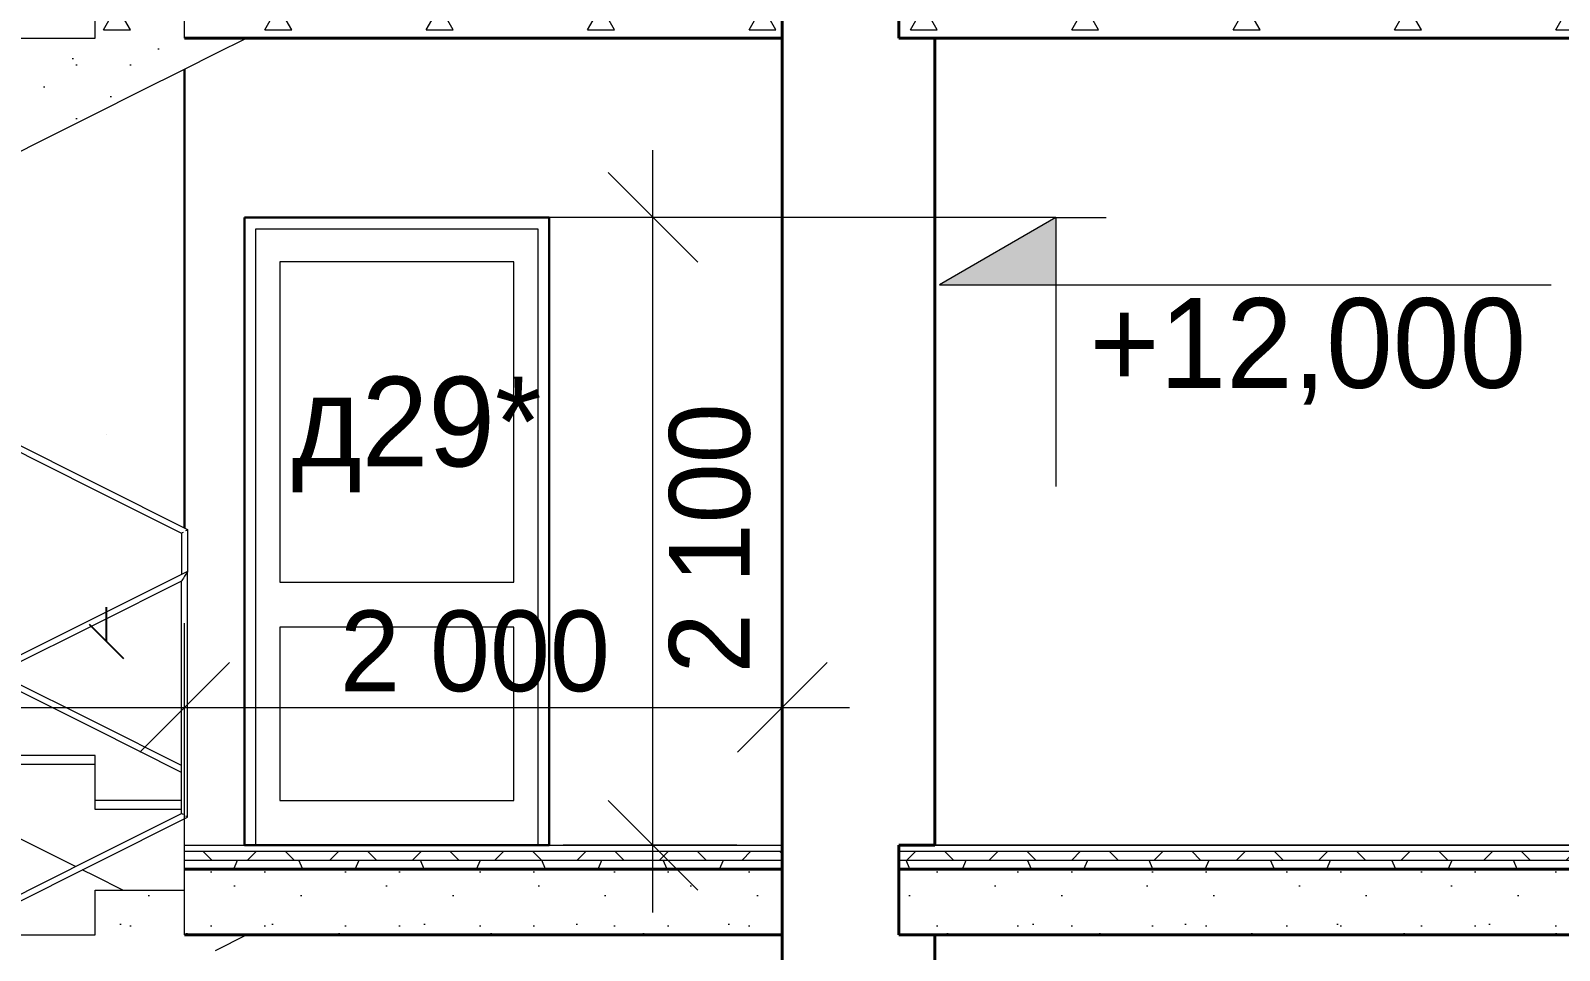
# Model space of a CAD drawing. Extents: x -464571 to -430223, y -12741 to 36790.
# Drawn here: x -455744 to -450628, y 9548 to 12625 of the extents above; entities that cross this region are included whole.
import ezdxf

# ---------------------------------------------------------------- set-up
doc = ezdxf.new("R2010")
doc.units = 0
doc.header["$MEASUREMENT"] = 0
doc.linetypes.add('Крупный пунктир', pattern=[14062.5, 0, -14062.5])
for name, color, linetype, lineweight in [('01 Виноски_Ном_пера__19', 255, 'Continuous', 0), ('0_Ном_пера__120', 7, 'Continuous', 13), ('Двери ArchiCAD_Ном_пера__1', 7, 'Continuous', 13), ('Двери ArchiCAD_Ном_пера__41', 7, 'Continuous', 30), ('Интерьер- Перегородка_Ном_пера__41', 7, 'Continuous', 30), ('Интерьер- Перегородка_Ном_пера__61', 7, 'Continuous', 40), ('Лестницы внутренние_Ном_пера__1', 7, 'Continuous', 13), ('Лестницы внутренние_Ном_пера__21', 7, 'Continuous', 20), ('Лестницы внутренние_Ном_пера__7', 7, 'Continuous', 5), ('Перекрытия_Ном_пера__1', 7, 'Continuous', 13), ('Перекрытия_Ном_пера__21', 7, 'Continuous', 20), ('Перекрытия_Ном_пера__61', 7, 'Continuous', 40)]:
    doc.layers.add(name, color=color, linetype=linetype, lineweight=lineweight)
for name, color, linetype, lineweight, true_color in [('01 Виноски_Ном_пера__3', 7, 'Continuous', 18, 0xdd5800), ('0_Ном_пера__98', 7, 'Continuous', 13, 0x001f3e), ('Лестницы внутренние_Ном_пера__241', 7, 'Continuous', 13, 0x515151)]:
    doc.layers.add(name, color=color, linetype=linetype, lineweight=lineweight, true_color=true_color)
for name, color, linetype in [('Двери ArchiCAD', 7, 'Continuous'), ('Интерьер- Перегородка', 7, 'Continuous'), ('Лестницы внутренние', 7, 'Continuous'), ('Перекрытия', 7, 'Continuous')]:
    doc.layers.add(name, color=color, linetype=linetype)
doc.styles.add('СГЕНЕРИР_СТИЛЬ_1', font='GOTHIC.TTF')
doc.styles.add('СГЕНЕРИР_СТИЛЬ_2', font='GOTHIC.TTF')
doc.styles.add('СГЕНЕРИР_СТИЛЬ_3', font='GOTHIC.TTF')
doc.styles.add('СГЕНЕРИР_СТИЛЬ_4', font='')
doc.styles.get('СГЕНЕРИР_СТИЛЬ_4').set_extended_font_data('Arial Unicode MS Кириллический')
doc.dimstyles.new('СГЕНЕРИР_СТИЛЬ__1', dxfattribs={"dimtxt": 0.18, "dimasz": 114, "dimexe": 0.18, "dimexo": 0.0625, "dimgap": 0.09, "dimtad": 0, "dimtih": 1, "dimtoh": 1, "dimdec": 4, "dimzin": 0, "dimdsep": 46, "dimcen": 0.09, "dimadec": 0, "dimazin": 0, "dimtfac": 1, "dimtdec": 4, "dimtmove": 0, "dimatfit": 3, "dimldrblk": 'ARROWHEAD_6', "dimfxl": 0, "dimtolj": 1, "dimtzin": 0, "dimarcsym": 0})
doc.dimstyles.new('СГЕНЕРИР_СТИЛЬ__2', dxfattribs={"dimtxt": 269.999993, "dimasz": 285, "dimexe": 0.18, "dimexo": 0, "dimgap": 0.09, "dimtad": 1, "dimtih": 1, "dimtoh": 1, "dimdec": 0, "dimzin": 0, "dimdsep": 46, "dimtxsty": 'СГЕНЕРИР_СТИЛЬ_4', "dimblk": 'ARROWHEAD_6', "dimblk1": 'ARROWHEAD_6', "dimblk2": 'ARROWHEAD_6', "dimcen": 0.09, "dimclrd": 256, "dimclre": 256, "dimclrt": 256, "dimadec": 0, "dimazin": 0, "dimtfac": 1, "dimtdec": 4, "dimtmove": 0, "dimatfit": 3, "dimfxl": 0, "dimtolj": 1, "dimtzin": 0, "dimarcsym": 0})
doc.dimstyles.new('СГЕНЕРИР_СТИЛЬ__3', dxfattribs={"dimtxt": 269.999993, "dimasz": 285, "dimexe": 0.18, "dimexo": 0, "dimgap": 0.09, "dimtad": 1, "dimtih": 1, "dimtoh": 1, "dimdec": 0, "dimzin": 0, "dimdsep": 46, "dimtxsty": 'СГЕНЕРИР_СТИЛЬ_4', "dimblk": 'ARROWHEAD_6', "dimblk1": 'ARROWHEAD_6', "dimblk2": 'ARROWHEAD_6', "dimcen": 0.09, "dimclrd": 256, "dimclre": 256, "dimclrt": 256, "dimadec": 0, "dimazin": 0, "dimtfac": 1, "dimtdec": 4, "dimtmove": 2, "dimatfit": 3, "dimfxl": 0, "dimtolj": 1, "dimtzin": 0, "dimarcsym": 0})
doc.dimstyles.new('СГЕНЕРИР_СТИЛЬ__6', dxfattribs={"dimtxt": 269.999993, "dimasz": 285, "dimexe": 0.18, "dimexo": 300, "dimgap": 0.09, "dimtad": 3, "dimdec": 0, "dimzin": 0, "dimdsep": 46, "dimtxsty": 'СГЕНЕРИР_СТИЛЬ_4', "dimblk": 'ARROWHEAD_6', "dimblk1": 'ARROWHEAD_6', "dimblk2": 'ARROWHEAD_6', "dimcen": 0.09, "dimclrd": 256, "dimclre": 256, "dimclrt": 256, "dimadec": 0, "dimazin": 0, "dimtfac": 1, "dimtdec": 4, "dimtmove": 0, "dimatfit": 3, "dimfxl": 0, "dimtolj": 1, "dimtzin": 0, "dimarcsym": 0})
pattern_1 = [(0, (-133390.9, 0), (0, 935.3074), [90, -450]), (0, (-133120.9, 467.7), (0, 935.3074), [90, -450]), (60, (-133390.9, 0), (-810, 467.6537), [90, -450]), (60, (-132850.9, 0), (-810, 467.6537), [90, -450]), (120, (-133300.9, 0), (810, 467.6537), [90, -450]), (120, (-132760.9, 0), (810, 467.6537), [90, -450]), (0, (-133390.85, 90), (0, 180), [0, -180, 0, -270]), (45, (-133300.85, 90), (-127.27922, 127.27922), [0, -135, 0, -225])]
pattern_2 = [(0, (-133390.9, 0), (0, 935.3075), [90, -450]), (0, (-133120.9, 467.7), (0, 935.3075), [90, -450]), (60, (-133390.9, 0), (-810, 467.6537), [90, -450]), (60, (-132850.9, 0), (-810, 467.6537), [90, -450]), (120, (-133300.9, 0), (810, 467.6537), [90, -450]), (120, (-132760.9, 0), (810, 467.6537), [90, -450]), (0, (-133390.85, 90), (0, 180.00001), [0, -180.00001, 0, -270.00001]), (45, (-133300.85, 90), (-127.27923, 127.27923), [0, -135.00001, 0, -225.00001])]
pattern_3 = [(0, (-133390.85, 0), (0, 90.000004), [])]
pattern_4 = [(45, (-133390.85, 0), (-137.88582, 137.88582), []), (135, (-133390.85, 0), (137.88582, 137.88582), [])]
pattern_5 = [(0, (-133400, 0), (0, 406400), []), (0, (-133400, 90), (0, 406400), []), (90, (-133390.85, 0), (-406.4, 0), [88.9, -406400]), (90, (-133352.75, 0), (-406.4, 0), [88.9, -406400]), (66.80141, (-133390.85, 0), (-343.33793, 147.14483), []), (-66.80141, (-133352.75, 0), (343.33793, 147.14483), [])]

# ---------------------------------------------------------------- blocks, each defined once
blk = doc.blocks.new('Элемент разреза_107', base_point=(-133390.9, 0))
at = {"layer": 'Лестницы внутренние_Ном_пера__241', "linetype": 'Continuous'}
h = blk.add_hatch(dxfattribs=at)
h.set_pattern_fill('Бетон', color=256, style=0, pattern_type=2)
h.set_pattern_definition(pattern_1)
h.paths.add_polyline_path([(-455228.9, 9720), (-455228.9, 9750), (-455528.9, 9750), (-455528.9, 9720)], flags=0)
h = blk.add_hatch(dxfattribs=at)
h.set_pattern_fill('Бетон', color=256, style=0, pattern_type=2)
h.set_pattern_definition(pattern_1)
h.paths.add_polyline_path([(-457978.9, 8220), (-457978.9, 8170), (-457953.8, 8170), (-457930, 8170), (-457905.2, 8170), (-457881.7, 8170), (-457756, 8232.8), (-457628.9, 8296.4), (-457479.7, 8371), (-457328.9, 8446.4), (-457179.7, 8521), (-457028.9, 8596.4), (-456879.7, 8671), (-456728.9, 8746.4), (-456579.7, 8821), (-456428.9, 8896.4), (-456279.7, 8971), (-456128.9, 9046.4), (-455979.7, 9121), (-455828.9, 9196.4), (-455679.7, 9271), (-455528.9, 9346.4), (-455379.7, 9421), (-455228.9, 9496.4), (-455125.9, 9547.9), (-455021.7, 9600), (-455228.9, 9600), (-455228.9, 9720), (-455528.9, 9720), (-455528.9, 9570), (-455828.9, 9570), (-455828.9, 9420), (-456128.9, 9420), (-456128.9, 9270), (-456428.9, 9270), (-456428.9, 9120), (-456728.9, 9120), (-456728.9, 8970), (-457028.9, 8970), (-457028.9, 8820), (-457328.9, 8820), (-457328.9, 8670), (-457628.9, 8670), (-457628.9, 8520), (-457928.9, 8520), (-457928.9, 8370), (-457978.9, 8370)], flags=0)
h = blk.add_hatch(dxfattribs=at)
h.set_pattern_fill('Бетон', color=256, style=0, pattern_type=2)
h.set_pattern_definition(pattern_1)
h.paths.add_polyline_path([(-455528.9, 9570), (-455528.9, 9600), (-455828.9, 9600), (-455828.9, 9570)], flags=0)
at = {"layer": 'Лестницы внутренние_Ном_пера__21', "linetype": 'Continuous'}
for p, q in [((-455528.9, 9750), (-455228.9, 9750)), ((-455528.9, 9720), (-455528.9, 9750)), ((-455228.9, 9720), (-455228.9, 9750)), ((-455528.9, 9600), (-455528.9, 9720)), ((-455228.9, 9600), (-455228.9, 9720)), ((-455828.9, 9600), (-455528.9, 9600)), ((-455228.9, 9600), (-455021.7, 9600)), ((-455125.9, 9547.9), (-455021.7, 9600))]:
    blk.add_line(p, q, dxfattribs=at)
at = {"layer": 'Лестницы внутренние_Ном_пера__241', "linetype": 'Continuous'}
for p, q in [((-455218.9, 10816.2), (-455533.4, 10658.9)), ((-455228.9, 10800), (-455232.7, 10793.8)), ((-455225.1, 10806.2), (-455228.9, 10800)), ((-455221.8, 10811.4), (-455225.1, 10806.2)), ((-455219.7, 10814.9), (-455221.8, 10811.4)), ((-455218.9, 10816.2), (-455219.7, 10814.9)), ((-455218.9, 9993.8), (-455218.9, 10816.2)), ((-455238.9, 10783.8), (-455524.4, 10641.1)), ((-455238.1, 10785.1), (-455238.9, 10783.8)), ((-455238.9, 10006.2), (-455238.9, 10783.8)), ((-455236, 10788.6), (-455238.1, 10785.1)), ((-455232.7, 10793.8), (-455236, 10788.6)), ((-455533.4, 10658.9), (-455833.4, 10508.9)), ((-455524.4, 10641.1), (-455824.4, 10491.1)), ((-455533.4, 9858.9), (-455238.9, 10006.2)), ((-455524.4, 9841.1), (-455218.9, 9993.8)), ((-455238.1, 10005.7), (-455238.9, 10006.2)), ((-455236, 10004.4), (-455238.1, 10005.7)), ((-455232.7, 10002.4), (-455236, 10004.4)), ((-455221.8, 9995.6), (-455225.1, 9997.6)), ((-455219.7, 9994.3), (-455221.8, 9995.6)), ((-455218.9, 9993.8), (-455219.7, 9994.3)), ((-455833.4, 9708.9), (-455533.4, 9858.9)), ((-455824.4, 9691.1), (-455524.4, 9841.1))]:
    blk.add_line(p, q, dxfattribs=at)
blk = doc.blocks.new('Элемент разреза_109', base_point=(-133390.9, 0))
at = {"layer": 'Лестницы внутренние_Ном_пера__241', "linetype": 'Continuous'}
h = blk.add_hatch(dxfattribs=at)
h.set_pattern_fill('Бетон', color=256, style=0, pattern_type=2)
h.set_pattern_definition(pattern_1)
h.paths.add_polyline_path([(-457978.9, 11220), (-457978.9, 11170), (-457953.8, 11170), (-457930, 11170), (-457905.2, 11170), (-457881.7, 11170), (-457756, 11232.8), (-457628.9, 11296.4), (-457479.7, 11371), (-457328.9, 11446.4), (-457179.7, 11521), (-457028.9, 11596.4), (-456879.7, 11671), (-456728.9, 11746.4), (-456579.7, 11821), (-456428.9, 11896.4), (-456279.7, 11971), (-456128.9, 12046.4), (-455979.7, 12121), (-455828.9, 12196.4), (-455679.7, 12271), (-455528.9, 12346.4), (-455379.7, 12421), (-455228.9, 12496.4), (-455125.9, 12547.9), (-455021.7, 12600), (-455228.9, 12600), (-455228.9, 12720), (-455528.9, 12720), (-455528.9, 12570), (-455828.9, 12570), (-455828.9, 12420), (-456128.9, 12420), (-456128.9, 12270), (-456428.9, 12270), (-456428.9, 12120), (-456728.9, 12120), (-456728.9, 11970), (-457028.9, 11970), (-457028.9, 11820), (-457328.9, 11820), (-457328.9, 11670), (-457628.9, 11670), (-457628.9, 11520), (-457928.9, 11520), (-457928.9, 11370), (-457978.9, 11370)], flags=0)
h = blk.add_hatch(dxfattribs=at)
h.set_pattern_fill('Бетон', color=256, style=0, pattern_type=2)
h.set_pattern_definition(pattern_1)
h.paths.add_polyline_path([(-455528.9, 12570), (-455528.9, 12600), (-455828.9, 12600), (-455828.9, 12570)], flags=0)
at = {"layer": 'Лестницы внутренние_Ном_пера__1', "linetype": 'Continuous'}
for p, q in [((-455528.9, 10170), (-455828.9, 10170)), ((-455528.9, 10050), (-455528.9, 10170)), ((-455228.9, 9900), (-455228.9, 9988.8)), ((-455593.7, 9828.8), (-455828.9, 9946.4)), ((-455528.9, 9796.4), (-455571.3, 9817.6)), ((-455436.1, 9750), (-455528.9, 9796.4))]:
    blk.add_line(p, q, dxfattribs=at)
at = {"layer": 'Лестницы внутренние_Ном_пера__21', "linetype": 'Continuous'}
for p, q in [((-455528.9, 12600), (-455528.9, 12720)), ((-455228.9, 12600), (-455228.9, 12720)), ((-455828.9, 12600), (-455528.9, 12600)), ((-455228.9, 12600), (-455021.7, 12600)), ((-455125.9, 12547.9), (-455021.7, 12600)), ((-455228.9, 12496.4), (-455125.9, 12547.9)), ((-455379.7, 12421), (-455228.9, 12496.4)), ((-455528.9, 12346.4), (-455379.7, 12421)), ((-455679.7, 12271), (-455528.9, 12346.4)), ((-455828.9, 12196.4), (-455679.7, 12271))]:
    blk.add_line(p, q, dxfattribs=at)
at = {"layer": 'Лестницы внутренние_Ном_пера__241', "linetype": 'Continuous'}
for p, q in [((-455824.4, 11258.9), (-455524.4, 11108.9)), ((-455833.4, 11241.1), (-455533.4, 11091.1)), ((-455524.4, 11108.9), (-455218.9, 10956.2)), ((-455533.4, 11091.1), (-455238.9, 10943.8)), ((-455225.1, 10952.4), (-455221.8, 10954.4)), ((-455221.8, 10954.4), (-455219.7, 10955.7)), ((-455219.7, 10955.7), (-455218.9, 10956.2)), ((-455218.9, 10956.2), (-455218.9, 10816.2)), ((-455238.9, 10943.8), (-455238.1, 10944.3)), ((-455238.9, 10943.8), (-455238.9, 10806.2)), ((-455238.1, 10944.3), (-455236, 10945.6)), ((-455236, 10945.6), (-455232.7, 10947.6)), ((-455533.4, 10291.1), (-455833.4, 10441.1)), ((-455524.4, 10308.9), (-455824.4, 10458.9)), ((-455238.9, 10143.8), (-455533.4, 10291.1)), ((-455238.9, 10166.2), (-455524.4, 10308.9))]:
    blk.add_line(p, q, dxfattribs=at)
at = {"layer": 'Лестницы внутренние_Ном_пера__7', "linetype": 'Continuous'}
for p, q in [((-455528.9, 10200), (-455828.9, 10200)), ((-455528.9, 10170), (-455528.9, 10200)), ((-455238.9, 10050), (-455528.9, 10050)), ((-455528.9, 10020), (-455528.9, 10050)), ((-455238.9, 10020), (-455528.9, 10020))]:
    blk.add_line(p, q, dxfattribs=at)
blk = doc.blocks.new('Элемент разреза_121', base_point=(-133390.9, 0))
at = {"layer": 'Интерьер- Перегородка_Ном_пера__41', "linetype": 'Continuous'}
blk.add_line((-455228.9, 10961.2), (-455228.9, 12496.4), dxfattribs=at)
blk = doc.blocks.new('ARROWHEAD_6')
at = {"linetype": 'Continuous'}
for p, q in [((-0.5, -0.5), (0.5, 0.5)), ((0, 0), (-1, 0))]:
    blk.add_line(p, q, dxfattribs=at)
blk = doc.blocks.new('Элемент разреза_221', base_point=(-133390.9, 0))
at = {"layer": 'Интерьер- Перегородка_Ном_пера__41', "linetype": 'Continuous'}
blk.add_line((-455028.9, 9900), (-454008.9, 9900), dxfattribs=at)
blk = doc.blocks.new('Элемент разреза_239', base_point=(-133390.9, 0))
at = {"layer": 'Перекрытия_Ном_пера__1', "linetype": 'Continuous'}
h = blk.add_hatch(dxfattribs=at)
h.set_pattern_fill('structural_concrete', color=256, style=0, pattern_type=2)
h.set_pattern_definition(pattern_2)
h.paths.add_polyline_path([(-452838.9, 12600), (-446678.9, 12600), (-446678.9, 12820), (-452838.9, 12820)], flags=0)
at = {"layer": 'Перекрытия_Ном_пера__21', "linetype": 'Continuous'}
blk.add_line((-452838.9, 12600), (-452838.9, 12820), dxfattribs=at)
at = {"layer": 'Перекрытия_Ном_пера__61', "linetype": 'Continuous'}
blk.add_line((-452838.9, 12600), (-446678.9, 12600), dxfattribs=at)
blk = doc.blocks.new('Элемент разреза_240', base_point=(-133390.9, 0))
at = {"layer": 'Перекрытия_Ном_пера__1', "linetype": 'Continuous'}
h = blk.add_hatch(dxfattribs=at)
h.set_pattern_fill('Фанера__2_', color=256, style=0, pattern_type=2)
h.set_pattern_definition(pattern_3)
h.paths.add_polyline_path([(-453228.9, 12880), (-453228.9, 12900), (-455228.9, 12900), (-455228.9, 12880)], flags=0)
h = blk.add_hatch(dxfattribs=at)
h.set_pattern_fill('Блоки', color=256, style=0, pattern_type=2)
h.set_pattern_definition(pattern_4)
h.paths.add_polyline_path([(-453228.9, 12850), (-453228.9, 12880), (-455228.9, 12880), (-455228.9, 12850)], flags=0)
h = blk.add_hatch(dxfattribs=at)
h.set_pattern_fill('Стенка_каркасн__2х4_16_м_FB', color=256, style=0, pattern_type=2)
h.set_pattern_definition(pattern_5)
h.paths.add_polyline_path([(-453228.9, 12820), (-453228.9, 12850), (-455228.9, 12850), (-455228.9, 12820)], flags=0)
h = blk.add_hatch(dxfattribs=at)
h.set_pattern_fill('structural_concrete', color=256, style=0, pattern_type=2)
h.set_pattern_definition(pattern_2)
h.paths.add_polyline_path([(-453228.9, 12600), (-453228.9, 12820), (-455228.9, 12820), (-455228.9, 12600)], flags=0)
for p, q in [((-455228.9, 12900), (-453228.9, 12900)), ((-455228.9, 12880), (-455228.9, 12900)), ((-453228.9, 12880), (-453228.9, 12900)), ((-455228.9, 12880), (-453228.9, 12880)), ((-455228.9, 12850), (-455228.9, 12880)), ((-455228.9, 12880), (-453228.9, 12880)), ((-455228.9, 12850), (-453228.9, 12850)), ((-455228.9, 12850), (-453228.9, 12850)), ((-455228.9, 12820), (-455228.9, 12850)), ((-453228.9, 12850), (-453228.9, 12880)), ((-453228.9, 12820), (-453228.9, 12850))]:
    blk.add_line(p, q, dxfattribs=at)
at = {"layer": 'Перекрытия_Ном_пера__21', "linetype": 'Continuous'}
for p, q in [((-455228.9, 12600), (-455228.9, 12820)), ((-453228.9, 12600), (-453228.9, 12820))]:
    blk.add_line(p, q, dxfattribs=at)
at = {"layer": 'Перекрытия_Ном_пера__61', "linetype": 'Continuous'}
for p, q in [((-455228.9, 12820), (-453228.9, 12820)), ((-455228.9, 12820), (-453228.9, 12820)), ((-455228.9, 12600), (-453228.9, 12600))]:
    blk.add_line(p, q, dxfattribs=at)
blk = doc.blocks.new('Элемент разреза_258', base_point=(-133390.9, 0))
at = {"layer": 'Перекрытия_Ном_пера__1', "linetype": 'Continuous'}
h = blk.add_hatch(dxfattribs=at)
h.set_pattern_fill('Фанера__2_', color=256, style=0, pattern_type=2)
h.set_pattern_definition(pattern_3)
h.paths.add_polyline_path([(-446678.9, 9880), (-446678.9, 9900), (-452838.9, 9900), (-452838.9, 9880)], flags=0)
h = blk.add_hatch(dxfattribs=at)
h.set_pattern_fill('Блоки', color=256, style=0, pattern_type=2)
h.set_pattern_definition(pattern_4)
h.paths.add_polyline_path([(-446678.9, 9850), (-446678.9, 9880), (-452838.9, 9880), (-452838.9, 9850)], flags=0)
h = blk.add_hatch(dxfattribs=at)
h.set_pattern_fill('Стенка_каркасн__2х4_16_м_FB', color=256, style=0, pattern_type=2)
h.set_pattern_definition(pattern_5)
h.paths.add_polyline_path([(-446678.9, 9820), (-446678.9, 9850), (-452838.9, 9850), (-452838.9, 9820)], flags=0)
h = blk.add_hatch(dxfattribs=at)
h.set_pattern_fill('structural_concrete', color=256, style=0, pattern_type=2)
h.set_pattern_definition(pattern_2)
h.paths.add_polyline_path([(-452838.9, 9600), (-446678.9, 9600), (-446678.9, 9820), (-452838.9, 9820)], flags=0)
for p, q in [((-452838.9, 9900), (-446678.9, 9900)), ((-452838.9, 9880), (-452838.9, 9900)), ((-452838.9, 9880), (-446678.9, 9880)), ((-452838.9, 9850), (-452838.9, 9880)), ((-452838.9, 9880), (-446678.9, 9880)), ((-452838.9, 9850), (-446678.9, 9850)), ((-452838.9, 9850), (-446678.9, 9850)), ((-452838.9, 9820), (-452838.9, 9850))]:
    blk.add_line(p, q, dxfattribs=at)
at = {"layer": 'Перекрытия_Ном_пера__21', "linetype": 'Continuous'}
blk.add_line((-452838.9, 9600), (-452838.9, 9820), dxfattribs=at)
at = {"layer": 'Перекрытия_Ном_пера__61', "linetype": 'Continuous'}
for p, q in [((-452838.9, 9820), (-446678.9, 9820)), ((-452838.9, 9820), (-446678.9, 9820)), ((-452838.9, 9600), (-446678.9, 9600))]:
    blk.add_line(p, q, dxfattribs=at)
blk = doc.blocks.new('Элемент разреза_259', base_point=(-133390.9, 0))
at = {"layer": 'Перекрытия_Ном_пера__1', "linetype": 'Continuous'}
h = blk.add_hatch(dxfattribs=at)
h.set_pattern_fill('Фанера__2_', color=256, style=0, pattern_type=2)
h.set_pattern_definition(pattern_3)
h.paths.add_polyline_path([(-453228.9, 9880), (-453228.9, 9900), (-455228.9, 9900), (-455228.9, 9880)], flags=0)
h = blk.add_hatch(dxfattribs=at)
h.set_pattern_fill('Блоки', color=256, style=0, pattern_type=2)
h.set_pattern_definition(pattern_4)
h.paths.add_polyline_path([(-453228.9, 9850), (-453228.9, 9880), (-455228.9, 9880), (-455228.9, 9850)], flags=0)
h = blk.add_hatch(dxfattribs=at)
h.set_pattern_fill('Стенка_каркасн__2х4_16_м_FB', color=256, style=0, pattern_type=2)
h.set_pattern_definition(pattern_5)
h.paths.add_polyline_path([(-453228.9, 9820), (-453228.9, 9850), (-455228.9, 9850), (-455228.9, 9820)], flags=0)
h = blk.add_hatch(dxfattribs=at)
h.set_pattern_fill('structural_concrete', color=256, style=0, pattern_type=2)
h.set_pattern_definition(pattern_2)
h.paths.add_polyline_path([(-453228.9, 9600), (-453228.9, 9820), (-455228.9, 9820), (-455228.9, 9600)], flags=0)
for p, q in [((-455228.9, 9900), (-453228.9, 9900)), ((-455228.9, 9880), (-455228.9, 9900)), ((-455228.9, 9880), (-453228.9, 9880)), ((-455228.9, 9850), (-455228.9, 9880)), ((-455228.9, 9880), (-453228.9, 9880)), ((-453228.9, 9880), (-453228.9, 9900)), ((-453228.9, 9850), (-453228.9, 9880)), ((-455228.9, 9850), (-453228.9, 9850)), ((-455228.9, 9850), (-453228.9, 9850)), ((-455228.9, 9820), (-455228.9, 9850)), ((-453228.9, 9820), (-453228.9, 9850))]:
    blk.add_line(p, q, dxfattribs=at)
at = {"layer": 'Перекрытия_Ном_пера__21', "linetype": 'Continuous'}
for p, q in [((-455228.9, 9600), (-455228.9, 9820)), ((-453228.9, 9600), (-453228.9, 9820))]:
    blk.add_line(p, q, dxfattribs=at)
at = {"layer": 'Перекрытия_Ном_пера__61', "linetype": 'Continuous'}
for p, q in [((-455228.9, 9820), (-453228.9, 9820)), ((-455228.9, 9820), (-453228.9, 9820)), ((-455228.9, 9600), (-453228.9, 9600))]:
    blk.add_line(p, q, dxfattribs=at)
blk = doc.blocks.new('Элемент разреза_157', base_point=(-133390.9, 0))
at = {"layer": 'Интерьер- Перегородка_Ном_пера__61', "linetype": 'Continuous'}
for p, q in [((-453228.9, 6900), (-453228.9, 9900)), ((-452838.9, 9600), (-452838.9, 9900)), ((-452838.9, 9600), (-452718.9, 9600)), ((-452718.9, 6900), (-452718.9, 9600)), ((-452838.9, 6900), (-452718.9, 6900))]:
    blk.add_line(p, q, dxfattribs=at)
blk = doc.blocks.new('Элемент разреза_277', base_point=(-133390.9, 0))
at = {"layer": 'Интерьер- Перегородка_Ном_пера__61', "linetype": 'Continuous'}
for p, q in [((-453228.9, 9900), (-453228.9, 12900)), ((-452838.9, 12600), (-452838.9, 12900)), ((-452838.9, 12600), (-452718.9, 12600)), ((-452718.9, 9900), (-452718.9, 12600)), ((-452838.9, 9900), (-452718.9, 9900))]:
    blk.add_line(p, q, dxfattribs=at)
blk = doc.blocks.new('Линейный размер_1', base_point=(-449321.2, -700))
at = {"layer": '0_Ном_пера__98', "linetype": 'Continuous'}
for p, q in [((-449321.2, 12600), (-452838.9, 12600)), ((-449321.2, 9900), (-452838.9, 9900)), ((-449321.2, 9600), (-452838.9, 9600))]:
    blk.add_line(p, q, dxfattribs=at)
blk = doc.blocks.new('Линейный размер_3', base_point=(-452313.6, -3000))
at = {"layer": '0_Ном_пера__98', "linetype": 'Continuous'}
blk.add_hatch(color=256, dxfattribs=at).paths.add_polyline_path([(-452313.6, 12000), (-452702.8, 11775), (-452313.6, 11775)], flags=0)
for p, q in [((-452313.6, 12000), (-454008.9, 12000)), ((-452313.6, 12000), (-452702.8, 11775)), ((-452313.6, 12000), (-452144.8, 12000)), ((-452313.6, 12000), (-452313.6, 11100)), ((-452702.8, 11775), (-452313.6, 11775)), ((-452313.6, 11775), (-450656.6, 11775))]:
    blk.add_line(p, q, dxfattribs=at)
at = {"layer": '0_Ном_пера__98', "insert": (-452201.1, 11730), "char_height": 300, "attachment_point": 1, "style": 'СГЕНЕРИР_СТИЛЬ_2'}
blk.add_mtext('{+12,000}', dxfattribs=at)
blk = doc.blocks.new('*D410', base_point=(-133390.9, 0))
at = {"layer": '0_Ном_пера__120', "linetype": 'Continuous'}
for p, q in [((-457928.9, 8400), (-457928.9, 10642.4)), ((-455228.9, 9900), (-455228.9, 10642.4)), ((-457778.9, 10511.2), (-458078.9, 10211.2)), ((-455078.9, 10511.2), (-455378.9, 10211.2)), ((-457928.9, 10361.2), (-455228.9, 10361.2))]:
    blk.add_line(p, q, dxfattribs=at)
at = {"layer": '0_Ном_пера__120', "insert": (-457828.6, 10241), "char_height": 270, "attachment_point": 1, "style": 'СГЕНЕРИР_СТИЛЬ_3'}
blk.add_mtext('{2\xa0700}', dxfattribs=at)
blk = doc.blocks.new('*D411', base_point=(-133390.9, 0))
at = {"layer": '0_Ном_пера__120', "linetype": 'Continuous'}
for p, q in [((-455228.9, 9900), (-455228.9, 10642.4)), ((-453228.9, 9900), (-453228.9, 10642.4)), ((-455078.9, 10511.2), (-455378.9, 10211.2)), ((-453378.9, 10211.2), (-453078.9, 10511.2)), ((-455228.9, 10361.2), (-453228.9, 10361.2)), ((-453228.9, 10361.2), (-453003.9, 10361.2))]:
    blk.add_line(p, q, dxfattribs=at)
at = {"layer": '0_Ном_пера__120', "insert": (-454709.2, 10685.2), "char_height": 270, "attachment_point": 1, "style": 'СГЕНЕРИР_СТИЛЬ_3'}
blk.add_mtext('{2\xa0000}', dxfattribs=at)
blk = doc.blocks.new('*D441', base_point=(-133390.9, 0))
at = {"layer": '0_Ном_пера__120', "linetype": 'Continuous'}
for p, q in [((-453661.9, 12000), (-453661.9, 12225)), ((-453511.9, 11850), (-453811.9, 12150)), ((-453380.7, 12000), (-453961.9, 12000)), ((-453661.9, 9900), (-453661.9, 12000)), ((-453811.9, 10050), (-453511.9, 9750)), ((-453380.7, 9900), (-453961.9, 9900)), ((-453661.9, 9675), (-453661.9, 9900))]:
    blk.add_line(p, q, dxfattribs=at)
at = {"layer": '0_Ном_пера__120', "insert": (-453607.9, 10474.8), "char_height": 270, "attachment_point": 1, "rotation": 90, "style": 'СГЕНЕРИР_СТИЛЬ_2'}
blk.add_mtext('{2\xa0100}', dxfattribs=at)
blk = doc.blocks.new('Элемент разреза_145', base_point=(-133390.9, 0))
at = {"layer": 'Двери ArchiCAD_Ном_пера__1', "linetype": 'Continuous'}
for p, q in [((-454990.9, 11852), (-454990.9, 11962)), ((-454990.9, 11962), (-454046.9, 11962)), ((-454046.9, 11962), (-454046.9, 11852)), ((-454990.9, 10050), (-454990.9, 11852)), ((-454910.9, 11852), (-454910.9, 10780)), ((-454126.9, 11852), (-454910.9, 11852)), ((-454126.9, 10780), (-454126.9, 11852)), ((-454046.9, 11852), (-454046.9, 10050)), ((-454910.9, 10780), (-454126.9, 10780)), ((-454910.9, 10630), (-454910.9, 10050)), ((-454126.9, 10630), (-454910.9, 10630)), ((-454126.9, 10050), (-454126.9, 10630)), ((-454990.9, 9900), (-454990.9, 10050)), ((-454910.9, 10050), (-454126.9, 10050)), ((-454046.9, 10050), (-454046.9, 9900))]:
    blk.add_line(p, q, dxfattribs=at)
at = {"layer": 'Двери ArchiCAD_Ном_пера__41', "linetype": 'Continuous'}
for p, q in [((-455028.9, 9900), (-455028.9, 12000)), ((-455028.9, 12000), (-454008.9, 12000)), ((-454008.9, 12000), (-454008.9, 9900))]:
    blk.add_line(p, q, dxfattribs=at)
at = {"layer": '01 Виноски_Ном_пера__3', "linetype": 'Continuous', "insert": (-454870.9, 11273.7), "char_height": 300, "width": 928.942, "attachment_point": 4, "style": 'СГЕНЕРИР_СТИЛЬ_1'}
blk.add_mtext('{д29*}', dxfattribs=at)
at = {"layer": '01 Виноски_Ном_пера__19', "linetype": 'Крупный пунктир', "annotation_type": 0, "has_hookline": 1, "hookline_direction": 0, "text_width": 938.7}
blk.add_leader([(-455490.9, 10582), (-455490.9, 11273.7), (-454871, 11273.7)], dimstyle='СГЕНЕРИР_СТИЛЬ__1', dxfattribs=at)

msp = doc.modelspace()

# ---------------------------------------------------------------- block references
at = {"linetype": 'Continuous'}
for name, p in [('Линейный размер_3', (-452313.6, -3000)), ('Линейный размер_1', (-449321.2, -700))]:
    msp.add_blockref(name, p, dxfattribs=at)
at = {"layer": 'Двери ArchiCAD'}
msp.add_blockref('Элемент разреза_145', (-133390.9, 0), dxfattribs=at)
at = {"layer": 'Интерьер- Перегородка'}
for name in ['Элемент разреза_277', 'Элемент разреза_121', 'Элемент разреза_221', 'Элемент разреза_157']:
    msp.add_blockref(name, (-133390.9, 0), dxfattribs=at)
at = {"layer": 'Лестницы внутренние'}
for name in ['Элемент разреза_109', 'Элемент разреза_107']:
    msp.add_blockref(name, (-133390.9, 0), dxfattribs=at)
at = {"layer": 'Перекрытия'}
for name in ['Элемент разреза_240', 'Элемент разреза_239', 'Элемент разреза_259', 'Элемент разреза_258']:
    msp.add_blockref(name, (-133390.9, 0), dxfattribs=at)

# ---------------------------------------------------------------- dimensions: what is measured, and where the dimension line sits
at = {"linetype": 'Continuous'}
dim = msp.add_linear_dim(base=(-453661.9, 9900), p1=(-454008.9, 9900), p2=(-454008.9, 12000), angle=90, dimstyle='СГЕНЕРИР_СТИЛЬ__6', dxfattribs=at)
dim.commit()
dim.dimension.update_dxf_attribs({"geometry": '*D441', "text_midpoint": (-453472.9, 10937.7)})
for p1, p2, dimstyle, picture, middle in [((-455228.9, 9900), (-453228.9, 9900), 'СГЕНЕРИР_СТИЛЬ__2', '*D411', (-454246.3, 10550.2)), ((-457928.9, 8400), (-455228.9, 9900), 'СГЕНЕРИР_СТИЛЬ__3', '*D410', (-457365.8, 10106))]:
    dim = msp.add_linear_dim(base=(-459438.9, 10361.2), p1=p1, p2=p2, dimstyle=dimstyle, dxfattribs=at)
    dim.commit()
    dim.dimension.update_dxf_attribs({"geometry": picture, "text_midpoint": middle})

doc.saveas('drawing.dxf')
